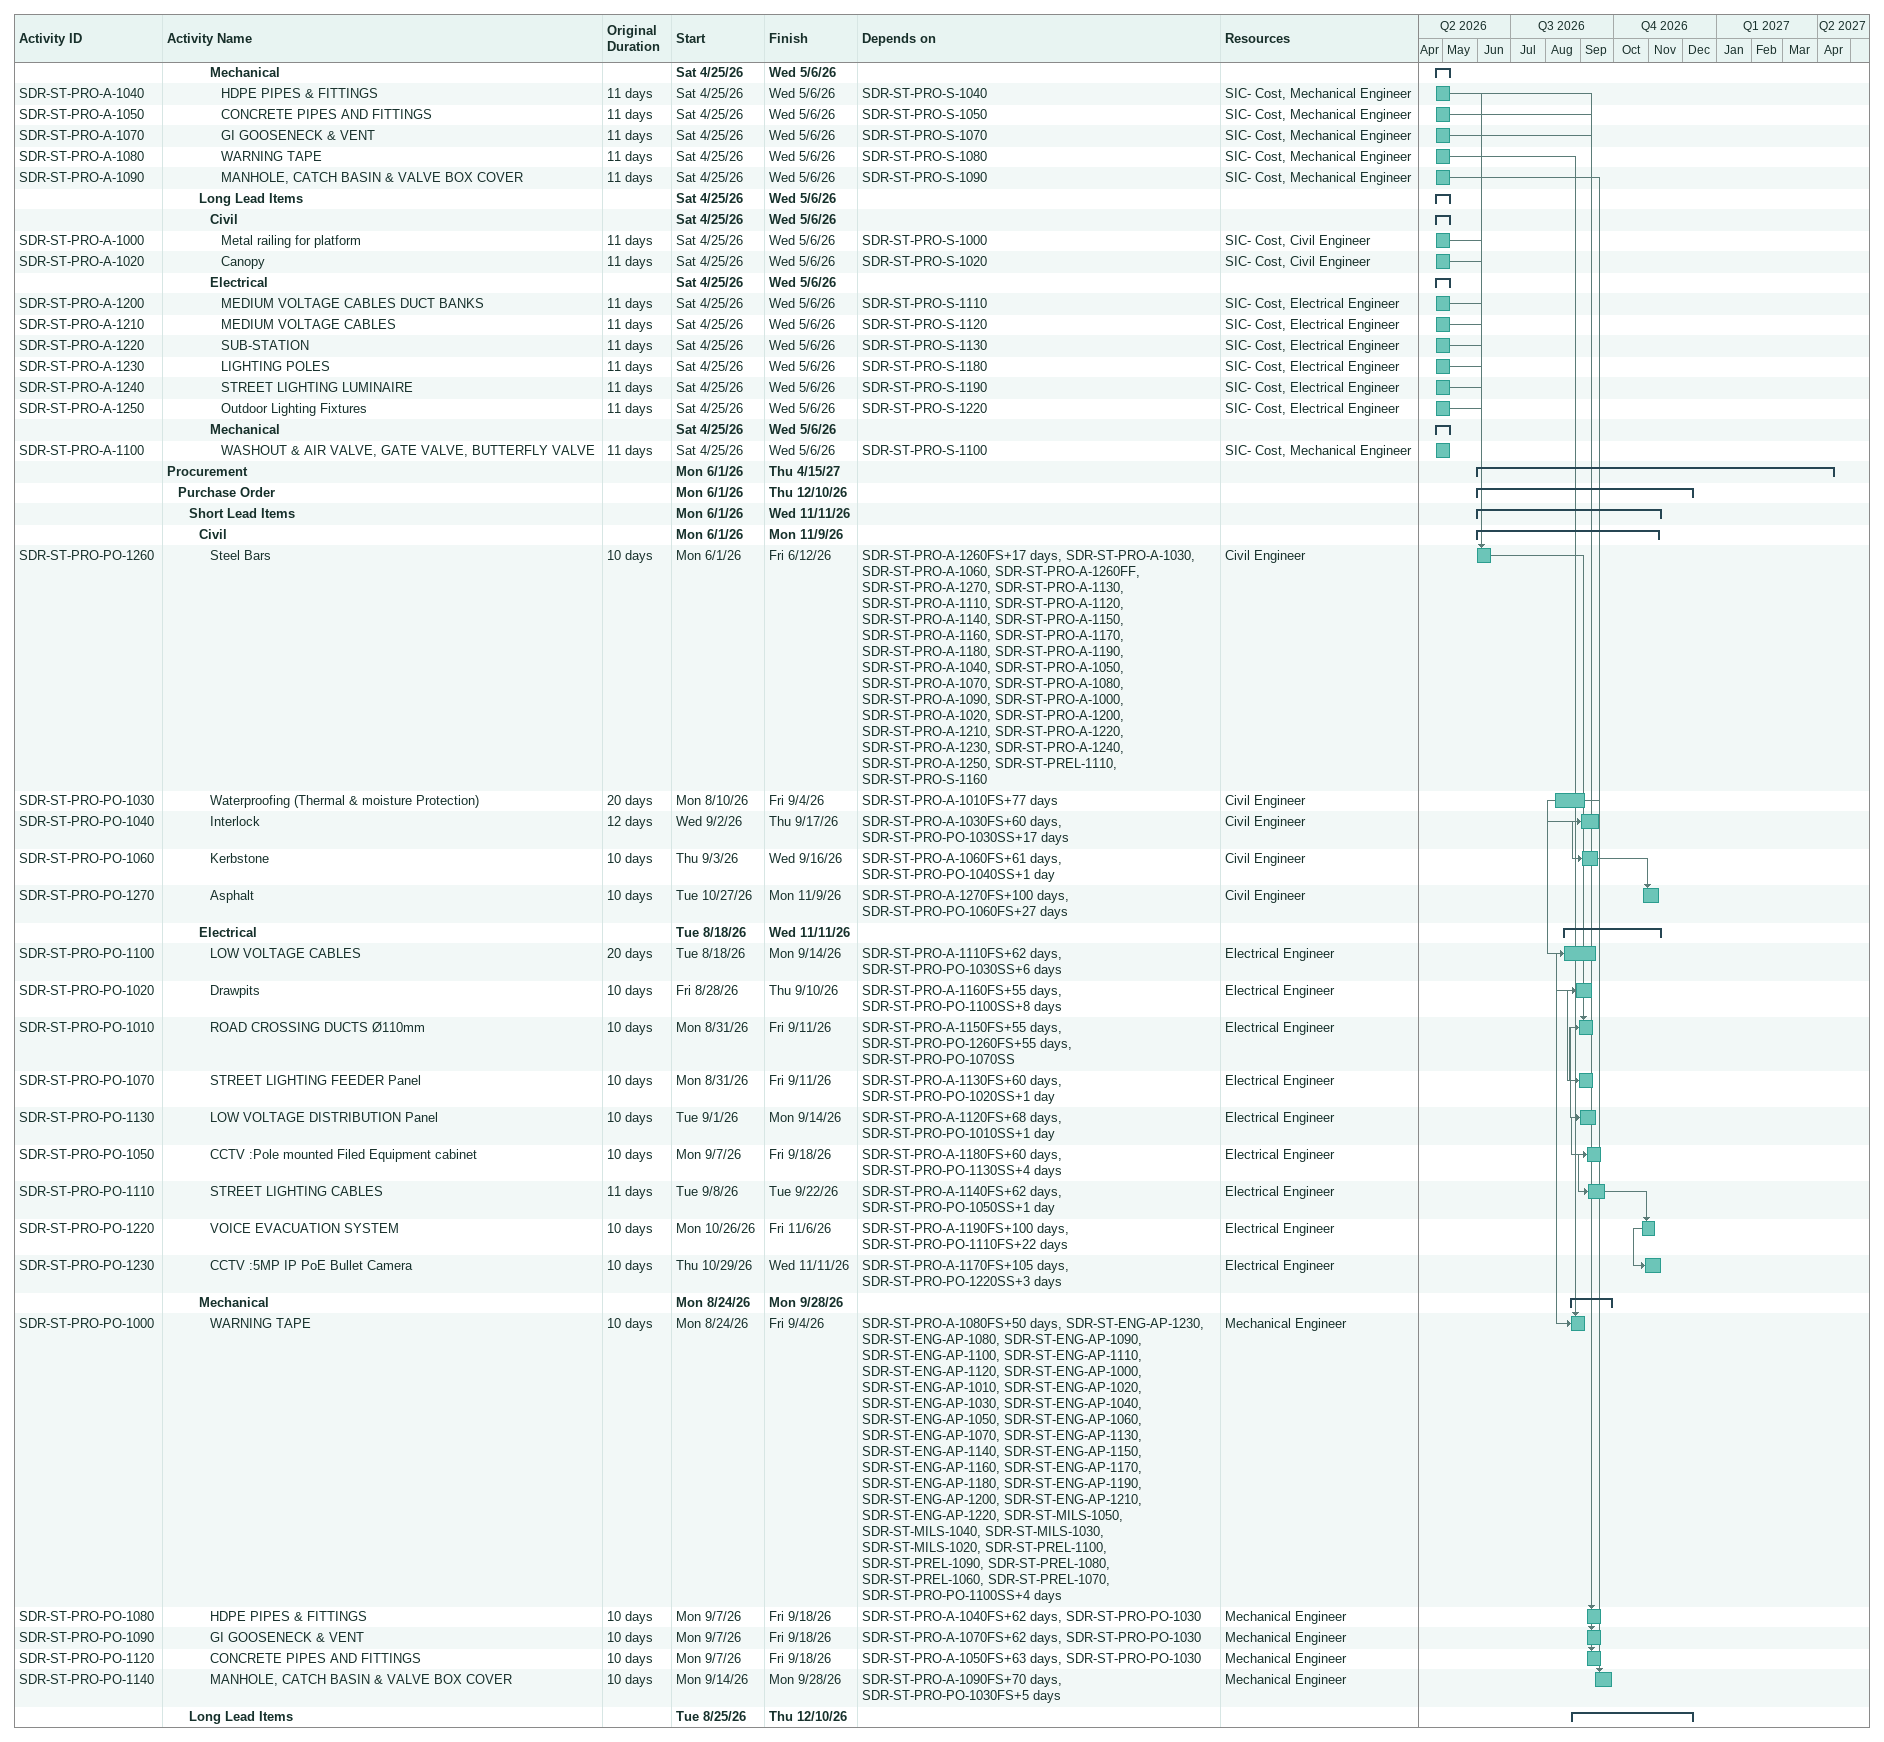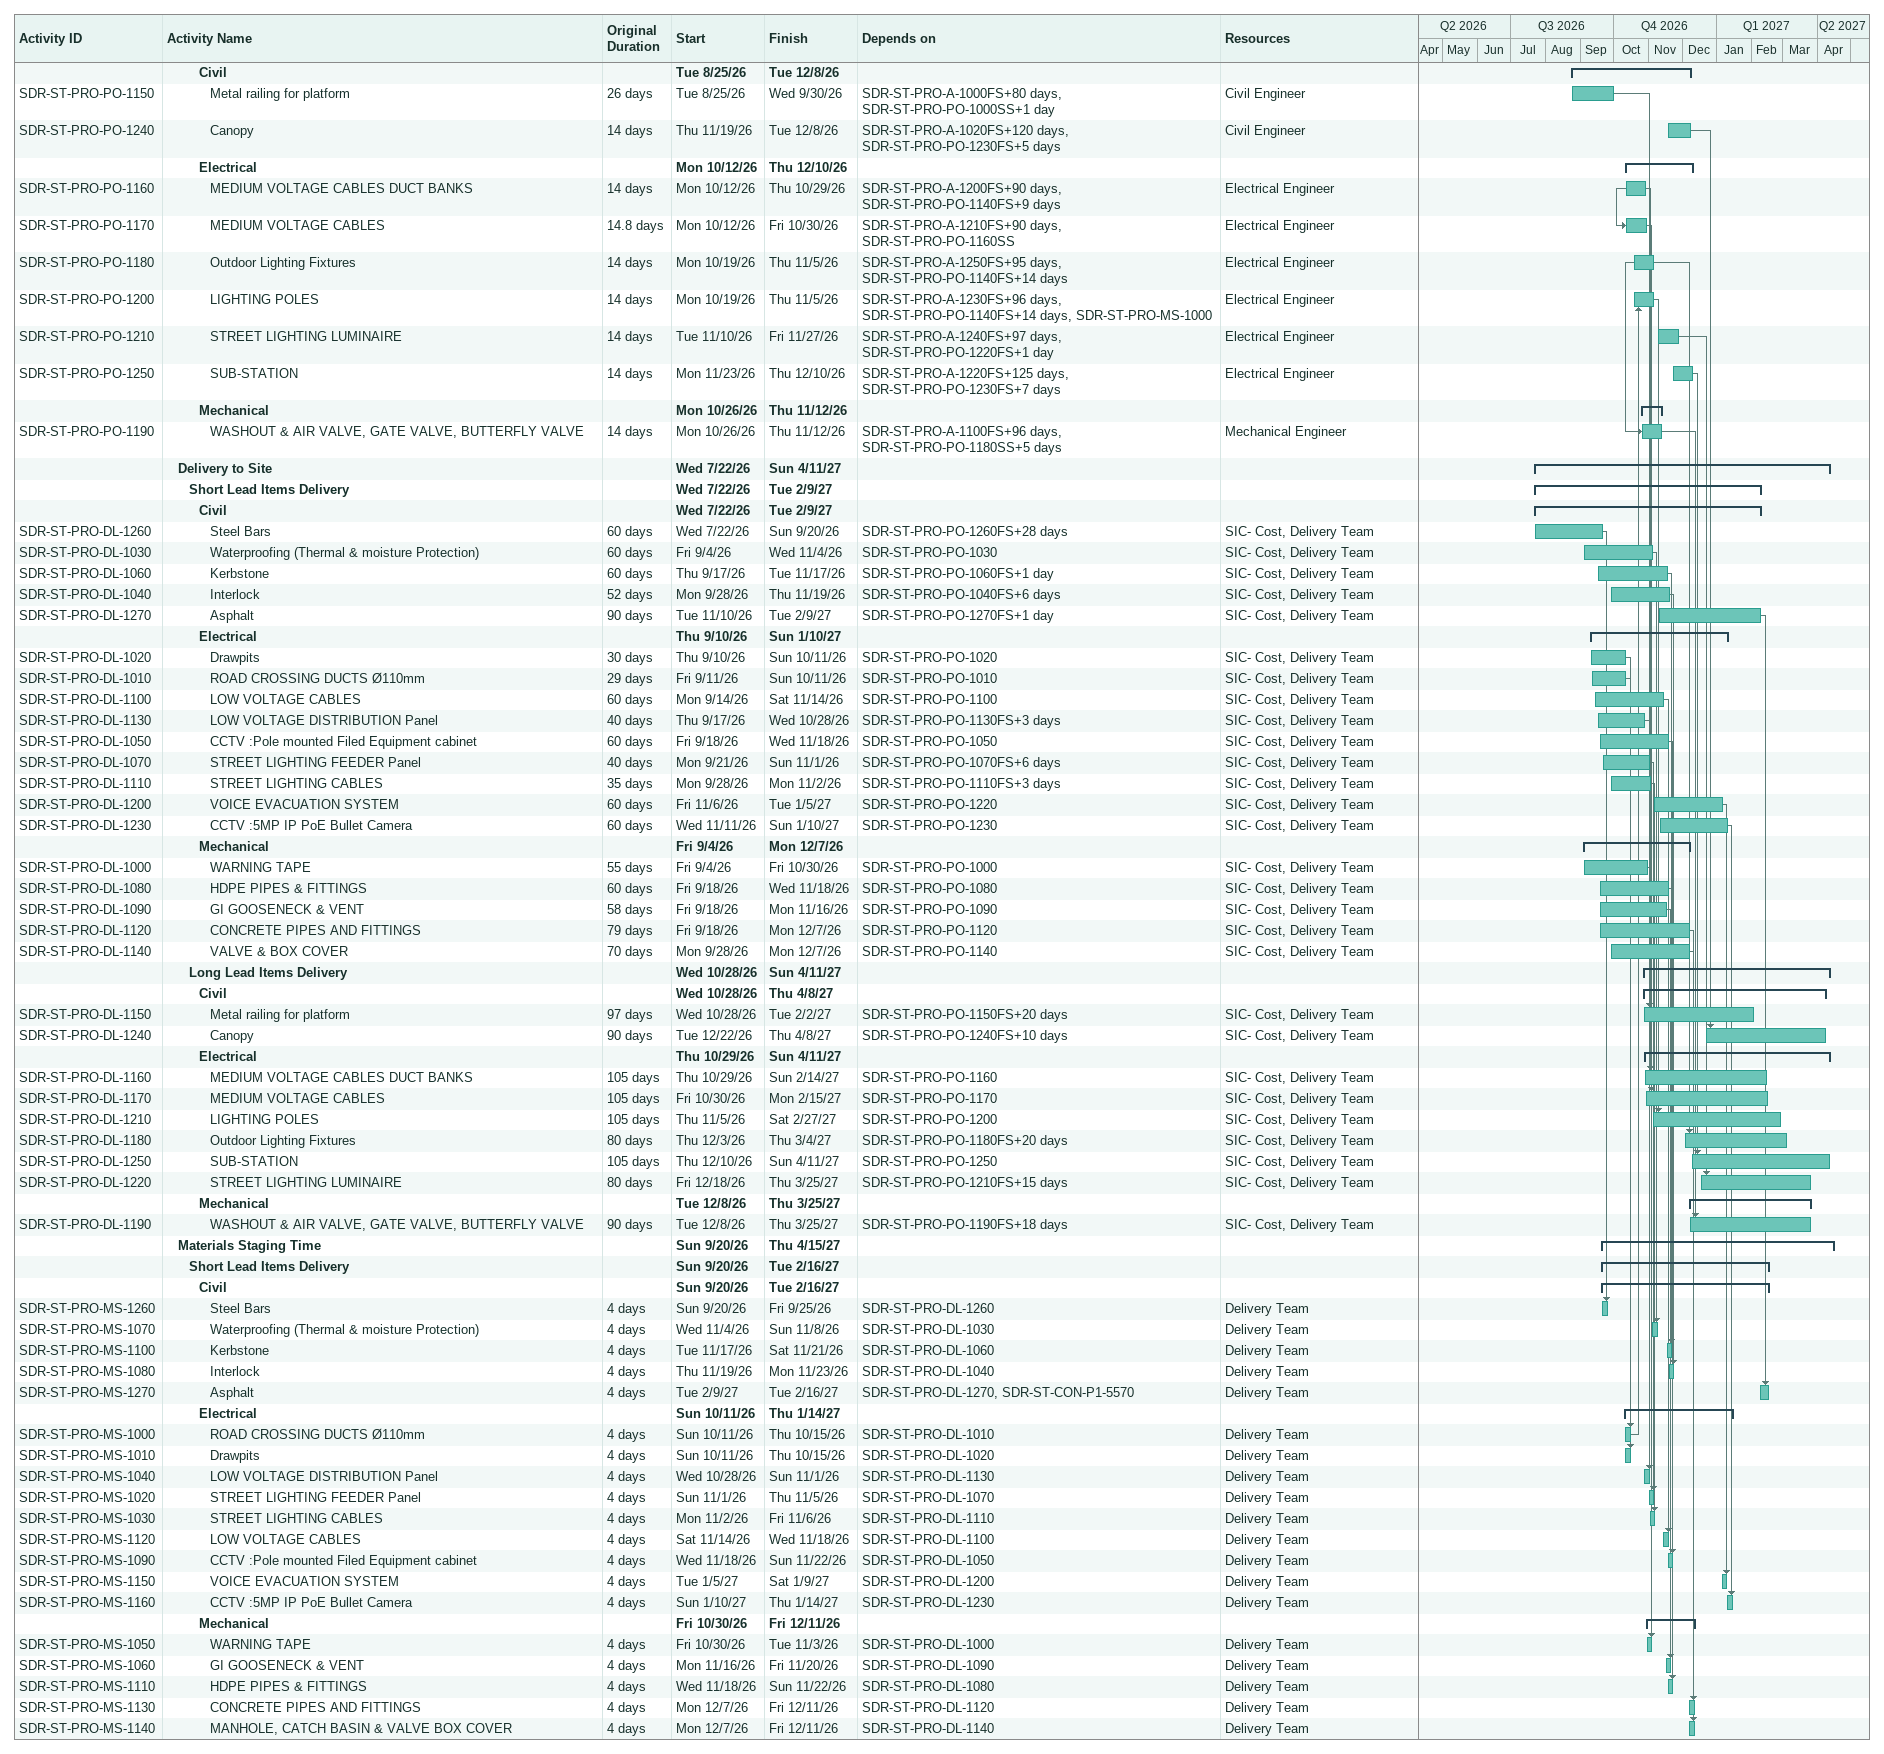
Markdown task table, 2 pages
| ID | Level | Task | Original duration | Start | Finish | Predecessors | Resources |
|---|---|---|---|---|---|---|---|
|  | 5 | **Mechanical** |  | 2026-04-25 | 2026-05-06 |  |  |
| SDR-ST-PRO-A-1040 | 6 | HDPE PIPES & FITTINGS | 11d | 2026-04-25 | 2026-05-06 | SDR-ST-PRO-S-1040 | SIC- Cost, Mechanical Engineer |
| SDR-ST-PRO-A-1050 | 6 | CONCRETE PIPES AND FITTINGS | 11d | 2026-04-25 | 2026-05-06 | SDR-ST-PRO-S-1050 | SIC- Cost, Mechanical Engineer |
| SDR-ST-PRO-A-1070 | 6 | GI GOOSENECK & VENT | 11d | 2026-04-25 | 2026-05-06 | SDR-ST-PRO-S-1070 | SIC- Cost, Mechanical Engineer |
| SDR-ST-PRO-A-1080 | 6 | WARNING TAPE | 11d | 2026-04-25 | 2026-05-06 | SDR-ST-PRO-S-1080 | SIC- Cost, Mechanical Engineer |
| SDR-ST-PRO-A-1090 | 6 | MANHOLE, CATCH BASIN & VALVE BOX COVER | 11d | 2026-04-25 | 2026-05-06 | SDR-ST-PRO-S-1090 | SIC- Cost, Mechanical Engineer |
|  | 4 | **Long Lead Items** |  | 2026-04-25 | 2026-05-06 |  |  |
|  | 5 | **Civil** |  | 2026-04-25 | 2026-05-06 |  |  |
| SDR-ST-PRO-A-1000 | 6 | Metal railing for platform | 11d | 2026-04-25 | 2026-05-06 | SDR-ST-PRO-S-1000 | SIC- Cost, Civil Engineer |
| SDR-ST-PRO-A-1020 | 6 | Canopy | 11d | 2026-04-25 | 2026-05-06 | SDR-ST-PRO-S-1020 | SIC- Cost, Civil Engineer |
|  | 5 | **Electrical** |  | 2026-04-25 | 2026-05-06 |  |  |
| SDR-ST-PRO-A-1200 | 6 | MEDIUM VOLTAGE CABLES DUCT BANKS | 11d | 2026-04-25 | 2026-05-06 | SDR-ST-PRO-S-1110 | SIC- Cost, Electrical Engineer |
| SDR-ST-PRO-A-1210 | 6 | MEDIUM VOLTAGE CABLES | 11d | 2026-04-25 | 2026-05-06 | SDR-ST-PRO-S-1120 | SIC- Cost, Electrical Engineer |
| SDR-ST-PRO-A-1220 | 6 | SUB-STATION | 11d | 2026-04-25 | 2026-05-06 | SDR-ST-PRO-S-1130 | SIC- Cost, Electrical Engineer |
| SDR-ST-PRO-A-1230 | 6 | LIGHTING POLES | 11d | 2026-04-25 | 2026-05-06 | SDR-ST-PRO-S-1180 | SIC- Cost, Electrical Engineer |
| SDR-ST-PRO-A-1240 | 6 | STREET LIGHTING LUMINAIRE | 11d | 2026-04-25 | 2026-05-06 | SDR-ST-PRO-S-1190 | SIC- Cost, Electrical Engineer |
| SDR-ST-PRO-A-1250 | 6 | Outdoor Lighting Fixtures | 11d | 2026-04-25 | 2026-05-06 | SDR-ST-PRO-S-1220 | SIC- Cost, Electrical Engineer |
|  | 5 | **Mechanical** |  | 2026-04-25 | 2026-05-06 |  |  |
| SDR-ST-PRO-A-1100 | 6 | WASHOUT & AIR VALVE, GATE VALVE, BUTTERFLY VALVE | 11d | 2026-04-25 | 2026-05-06 | SDR-ST-PRO-S-1100 | SIC- Cost, Mechanical Engineer |
|  | 1 | **Procurement** |  | 2026-06-01 | 2027-04-15 |  |  |
|  | 2 | **Purchase Order** |  | 2026-06-01 | 2026-12-10 |  |  |
|  | 3 | **Short Lead Items** |  | 2026-06-01 | 2026-11-11 |  |  |
|  | 4 | **Civil** |  | 2026-06-01 | 2026-11-09 |  |  |
| SDR-ST-PRO-PO-1260 | 5 | Steel Bars | 10d | 2026-06-01 | 2026-06-12 | SDR-ST-PRO-A-1260FS+17d, SDR-ST-PRO-A-1030, SDR-ST-PRO-A-1060, SDR-ST-PRO-A-1260FF, SDR-ST-PRO-A-1270, SDR-ST-PRO-A-1130, SDR-ST-PRO-A-1110, SDR-ST-PRO-A-1120, SDR-ST-PRO-A-1140, SDR-ST-PRO-A-1150, SDR-ST-PRO-A-1160, SDR-ST-PRO-A-1170, SDR-ST-PRO-A-1180, SDR-ST-PRO-A-1190, SDR-ST-PRO-A-1040, SDR-ST-PRO-A-1050, SDR-ST-PRO-A-1070, SDR-ST-PRO-A-1080, SDR-ST-PRO-A-1090, SDR-ST-PRO-A-1000, SDR-ST-PRO-A-1020, SDR-ST-PRO-A-1200, SDR-ST-PRO-A-1210, SDR-ST-PRO-A-1220, SDR-ST-PRO-A-1230, SDR-ST-PRO-A-1240, SDR-ST-PRO-A-1250, SDR-ST-PREL-1110, SDR-ST-PRO-S-1160 | Civil Engineer |
| SDR-ST-PRO-PO-1030 | 5 | Waterproofing (Thermal & moisture Protection) | 20d | 2026-08-10 | 2026-09-04 | SDR-ST-PRO-A-1010FS+77d | Civil Engineer |
| SDR-ST-PRO-PO-1040 | 5 | Interlock | 12d | 2026-09-02 | 2026-09-17 | SDR-ST-PRO-A-1030FS+60d, SDR-ST-PRO-PO-1030SS+17d | Civil Engineer |
| SDR-ST-PRO-PO-1060 | 5 | Kerbstone | 10d | 2026-09-03 | 2026-09-16 | SDR-ST-PRO-A-1060FS+61d, SDR-ST-PRO-PO-1040SS+1d | Civil Engineer |
| SDR-ST-PRO-PO-1270 | 5 | Asphalt | 10d | 2026-10-27 | 2026-11-09 | SDR-ST-PRO-A-1270FS+100d, SDR-ST-PRO-PO-1060FS+27d | Civil Engineer |
|  | 4 | **Electrical** |  | 2026-08-18 | 2026-11-11 |  |  |
| SDR-ST-PRO-PO-1100 | 5 | LOW VOLTAGE CABLES | 20d | 2026-08-18 | 2026-09-14 | SDR-ST-PRO-A-1110FS+62d, SDR-ST-PRO-PO-1030SS+6d | Electrical Engineer |
| SDR-ST-PRO-PO-1020 | 5 | Drawpits | 10d | 2026-08-28 | 2026-09-10 | SDR-ST-PRO-A-1160FS+55d, SDR-ST-PRO-PO-1100SS+8d | Electrical Engineer |
| SDR-ST-PRO-PO-1010 | 5 | ROAD CROSSING DUCTS Ø110mm | 10d | 2026-08-31 | 2026-09-11 | SDR-ST-PRO-A-1150FS+55d, SDR-ST-PRO-PO-1260FS+55d, SDR-ST-PRO-PO-1070SS | Electrical Engineer |
| SDR-ST-PRO-PO-1070 | 5 | STREET LIGHTING FEEDER Panel | 10d | 2026-08-31 | 2026-09-11 | SDR-ST-PRO-A-1130FS+60d, SDR-ST-PRO-PO-1020SS+1d | Electrical Engineer |
| SDR-ST-PRO-PO-1130 | 5 | LOW VOLTAGE DISTRIBUTION Panel | 10d | 2026-09-01 | 2026-09-14 | SDR-ST-PRO-A-1120FS+68d, SDR-ST-PRO-PO-1010SS+1d | Electrical Engineer |
| SDR-ST-PRO-PO-1050 | 5 | CCTV :Pole mounted Filed Equipment cabinet | 10d | 2026-09-07 | 2026-09-18 | SDR-ST-PRO-A-1180FS+60d, SDR-ST-PRO-PO-1130SS+4d | Electrical Engineer |
| SDR-ST-PRO-PO-1110 | 5 | STREET LIGHTING CABLES | 11d | 2026-09-08 | 2026-09-22 | SDR-ST-PRO-A-1140FS+62d, SDR-ST-PRO-PO-1050SS+1d | Electrical Engineer |
| SDR-ST-PRO-PO-1220 | 5 | VOICE EVACUATION SYSTEM | 10d | 2026-10-26 | 2026-11-06 | SDR-ST-PRO-A-1190FS+100d, SDR-ST-PRO-PO-1110FS+22d | Electrical Engineer |
| SDR-ST-PRO-PO-1230 | 5 | CCTV :5MP IP PoE Bullet Camera | 10d | 2026-10-29 | 2026-11-11 | SDR-ST-PRO-A-1170FS+105d, SDR-ST-PRO-PO-1220SS+3d | Electrical Engineer |
|  | 4 | **Mechanical** |  | 2026-08-24 | 2026-09-28 |  |  |
| SDR-ST-PRO-PO-1000 | 5 | WARNING TAPE | 10d | 2026-08-24 | 2026-09-04 | SDR-ST-PRO-A-1080FS+50d, SDR-ST-ENG-AP-1230, SDR-ST-ENG-AP-1080, SDR-ST-ENG-AP-1090, SDR-ST-ENG-AP-1100, SDR-ST-ENG-AP-1110, SDR-ST-ENG-AP-1120, SDR-ST-ENG-AP-1000, SDR-ST-ENG-AP-1010, SDR-ST-ENG-AP-1020, SDR-ST-ENG-AP-1030, SDR-ST-ENG-AP-1040, SDR-ST-ENG-AP-1050, SDR-ST-ENG-AP-1060, SDR-ST-ENG-AP-1070, SDR-ST-ENG-AP-1130, SDR-ST-ENG-AP-1140, SDR-ST-ENG-AP-1150, SDR-ST-ENG-AP-1160, SDR-ST-ENG-AP-1170, SDR-ST-ENG-AP-1180, SDR-ST-ENG-AP-1190, SDR-ST-ENG-AP-1200, SDR-ST-ENG-AP-1210, SDR-ST-ENG-AP-1220, SDR-ST-MILS-1050, SDR-ST-MILS-1040, SDR-ST-MILS-1030, SDR-ST-MILS-1020, SDR-ST-PREL-1100, SDR-ST-PREL-1090, SDR-ST-PREL-1080, SDR-ST-PREL-1060, SDR-ST-PREL-1070, SDR-ST-PRO-PO-1100SS+4d | Mechanical Engineer |
| SDR-ST-PRO-PO-1080 | 5 | HDPE PIPES & FITTINGS | 10d | 2026-09-07 | 2026-09-18 | SDR-ST-PRO-A-1040FS+62d, SDR-ST-PRO-PO-1030 | Mechanical Engineer |
| SDR-ST-PRO-PO-1090 | 5 | GI GOOSENECK & VENT | 10d | 2026-09-07 | 2026-09-18 | SDR-ST-PRO-A-1070FS+62d, SDR-ST-PRO-PO-1030 | Mechanical Engineer |
| SDR-ST-PRO-PO-1120 | 5 | CONCRETE PIPES AND FITTINGS | 10d | 2026-09-07 | 2026-09-18 | SDR-ST-PRO-A-1050FS+63d, SDR-ST-PRO-PO-1030 | Mechanical Engineer |
| SDR-ST-PRO-PO-1140 | 5 | MANHOLE, CATCH BASIN & VALVE BOX COVER | 10d | 2026-09-14 | 2026-09-28 | SDR-ST-PRO-A-1090FS+70d, SDR-ST-PRO-PO-1030FS+5d | Mechanical Engineer |
|  | 3 | **Long Lead Items** |  | 2026-08-25 | 2026-12-10 |  |  |
|  | 4 | **Civil** |  | 2026-08-25 | 2026-12-08 |  |  |
| SDR-ST-PRO-PO-1150 | 5 | Metal railing for platform | 26d | 2026-08-25 | 2026-09-30 | SDR-ST-PRO-A-1000FS+80d, SDR-ST-PRO-PO-1000SS+1d | Civil Engineer |
| SDR-ST-PRO-PO-1240 | 5 | Canopy | 14d | 2026-11-19 | 2026-12-08 | SDR-ST-PRO-A-1020FS+120d, SDR-ST-PRO-PO-1230FS+5d | Civil Engineer |
|  | 4 | **Electrical** |  | 2026-10-12 | 2026-12-10 |  |  |
| SDR-ST-PRO-PO-1160 | 5 | MEDIUM VOLTAGE CABLES DUCT BANKS | 14d | 2026-10-12 | 2026-10-29 | SDR-ST-PRO-A-1200FS+90d, SDR-ST-PRO-PO-1140FS+9d | Electrical Engineer |
| SDR-ST-PRO-PO-1170 | 5 | MEDIUM VOLTAGE CABLES | 14.8d | 2026-10-12 | 2026-10-30 | SDR-ST-PRO-A-1210FS+90d, SDR-ST-PRO-PO-1160SS | Electrical Engineer |
| SDR-ST-PRO-PO-1180 | 5 | Outdoor Lighting Fixtures | 14d | 2026-10-19 | 2026-11-05 | SDR-ST-PRO-A-1250FS+95d, SDR-ST-PRO-PO-1140FS+14d | Electrical Engineer |
| SDR-ST-PRO-PO-1200 | 5 | LIGHTING POLES | 14d | 2026-10-19 | 2026-11-05 | SDR-ST-PRO-A-1230FS+96d, SDR-ST-PRO-PO-1140FS+14d, SDR-ST-PRO-MS-1000 | Electrical Engineer |
| SDR-ST-PRO-PO-1210 | 5 | STREET LIGHTING LUMINAIRE | 14d | 2026-11-10 | 2026-11-27 | SDR-ST-PRO-A-1240FS+97d, SDR-ST-PRO-PO-1220FS+1d | Electrical Engineer |
| SDR-ST-PRO-PO-1250 | 5 | SUB-STATION | 14d | 2026-11-23 | 2026-12-10 | SDR-ST-PRO-A-1220FS+125d, SDR-ST-PRO-PO-1230FS+7d | Electrical Engineer |
|  | 4 | **Mechanical** |  | 2026-10-26 | 2026-11-12 |  |  |
| SDR-ST-PRO-PO-1190 | 5 | WASHOUT & AIR VALVE, GATE VALVE, BUTTERFLY VALVE | 14d | 2026-10-26 | 2026-11-12 | SDR-ST-PRO-A-1100FS+96d, SDR-ST-PRO-PO-1180SS+5d | Mechanical Engineer |
|  | 2 | **Delivery to Site** |  | 2026-07-22 | 2027-04-11 |  |  |
|  | 3 | **Short Lead Items Delivery** |  | 2026-07-22 | 2027-02-09 |  |  |
|  | 4 | **Civil** |  | 2026-07-22 | 2027-02-09 |  |  |
| SDR-ST-PRO-DL-1260 | 5 | Steel Bars | 60d | 2026-07-22 | 2026-09-20 | SDR-ST-PRO-PO-1260FS+28d | SIC- Cost, Delivery Team |
| SDR-ST-PRO-DL-1030 | 5 | Waterproofing (Thermal & moisture Protection) | 60d | 2026-09-04 | 2026-11-04 | SDR-ST-PRO-PO-1030 | SIC- Cost, Delivery Team |
| SDR-ST-PRO-DL-1060 | 5 | Kerbstone | 60d | 2026-09-17 | 2026-11-17 | SDR-ST-PRO-PO-1060FS+1d | SIC- Cost, Delivery Team |
| SDR-ST-PRO-DL-1040 | 5 | Interlock | 52d | 2026-09-28 | 2026-11-19 | SDR-ST-PRO-PO-1040FS+6d | SIC- Cost, Delivery Team |
| SDR-ST-PRO-DL-1270 | 5 | Asphalt | 90d | 2026-11-10 | 2027-02-09 | SDR-ST-PRO-PO-1270FS+1d | SIC- Cost, Delivery Team |
|  | 4 | **Electrical** |  | 2026-09-10 | 2027-01-10 |  |  |
| SDR-ST-PRO-DL-1020 | 5 | Drawpits | 30d | 2026-09-10 | 2026-10-11 | SDR-ST-PRO-PO-1020 | SIC- Cost, Delivery Team |
| SDR-ST-PRO-DL-1010 | 5 | ROAD CROSSING DUCTS Ø110mm | 29d | 2026-09-11 | 2026-10-11 | SDR-ST-PRO-PO-1010 | SIC- Cost, Delivery Team |
| SDR-ST-PRO-DL-1100 | 5 | LOW VOLTAGE CABLES | 60d | 2026-09-14 | 2026-11-14 | SDR-ST-PRO-PO-1100 | SIC- Cost, Delivery Team |
| SDR-ST-PRO-DL-1130 | 5 | LOW VOLTAGE DISTRIBUTION Panel | 40d | 2026-09-17 | 2026-10-28 | SDR-ST-PRO-PO-1130FS+3d | SIC- Cost, Delivery Team |
| SDR-ST-PRO-DL-1050 | 5 | CCTV :Pole mounted Filed Equipment cabinet | 60d | 2026-09-18 | 2026-11-18 | SDR-ST-PRO-PO-1050 | SIC- Cost, Delivery Team |
| SDR-ST-PRO-DL-1070 | 5 | STREET LIGHTING FEEDER Panel | 40d | 2026-09-21 | 2026-11-01 | SDR-ST-PRO-PO-1070FS+6d | SIC- Cost, Delivery Team |
| SDR-ST-PRO-DL-1110 | 5 | STREET LIGHTING CABLES | 35d | 2026-09-28 | 2026-11-02 | SDR-ST-PRO-PO-1110FS+3d | SIC- Cost, Delivery Team |
| SDR-ST-PRO-DL-1200 | 5 | VOICE EVACUATION SYSTEM | 60d | 2026-11-06 | 2027-01-05 | SDR-ST-PRO-PO-1220 | SIC- Cost, Delivery Team |
| SDR-ST-PRO-DL-1230 | 5 | CCTV :5MP IP PoE Bullet Camera | 60d | 2026-11-11 | 2027-01-10 | SDR-ST-PRO-PO-1230 | SIC- Cost, Delivery Team |
|  | 4 | **Mechanical** |  | 2026-09-04 | 2026-12-07 |  |  |
| SDR-ST-PRO-DL-1000 | 5 | WARNING TAPE | 55d | 2026-09-04 | 2026-10-30 | SDR-ST-PRO-PO-1000 | SIC- Cost, Delivery Team |
| SDR-ST-PRO-DL-1080 | 5 | HDPE PIPES & FITTINGS | 60d | 2026-09-18 | 2026-11-18 | SDR-ST-PRO-PO-1080 | SIC- Cost, Delivery Team |
| SDR-ST-PRO-DL-1090 | 5 | GI GOOSENECK & VENT | 58d | 2026-09-18 | 2026-11-16 | SDR-ST-PRO-PO-1090 | SIC- Cost, Delivery Team |
| SDR-ST-PRO-DL-1120 | 5 | CONCRETE PIPES AND FITTINGS | 79d | 2026-09-18 | 2026-12-07 | SDR-ST-PRO-PO-1120 | SIC- Cost, Delivery Team |
| SDR-ST-PRO-DL-1140 | 5 | VALVE & BOX COVER | 70d | 2026-09-28 | 2026-12-07 | SDR-ST-PRO-PO-1140 | SIC- Cost, Delivery Team |
|  | 3 | **Long Lead Items Delivery** |  | 2026-10-28 | 2027-04-11 |  |  |
|  | 4 | **Civil** |  | 2026-10-28 | 2027-04-08 |  |  |
| SDR-ST-PRO-DL-1150 | 5 | Metal railing for platform | 97d | 2026-10-28 | 2027-02-02 | SDR-ST-PRO-PO-1150FS+20d | SIC- Cost, Delivery Team |
| SDR-ST-PRO-DL-1240 | 5 | Canopy | 90d | 2026-12-22 | 2027-04-08 | SDR-ST-PRO-PO-1240FS+10d | SIC- Cost, Delivery Team |
|  | 4 | **Electrical** |  | 2026-10-29 | 2027-04-11 |  |  |
| SDR-ST-PRO-DL-1160 | 5 | MEDIUM VOLTAGE CABLES DUCT BANKS | 105d | 2026-10-29 | 2027-02-14 | SDR-ST-PRO-PO-1160 | SIC- Cost, Delivery Team |
| SDR-ST-PRO-DL-1170 | 5 | MEDIUM VOLTAGE CABLES | 105d | 2026-10-30 | 2027-02-15 | SDR-ST-PRO-PO-1170 | SIC- Cost, Delivery Team |
| SDR-ST-PRO-DL-1210 | 5 | LIGHTING POLES | 105d | 2026-11-05 | 2027-02-27 | SDR-ST-PRO-PO-1200 | SIC- Cost, Delivery Team |
| SDR-ST-PRO-DL-1180 | 5 | Outdoor Lighting Fixtures | 80d | 2026-12-03 | 2027-03-04 | SDR-ST-PRO-PO-1180FS+20d | SIC- Cost, Delivery Team |
| SDR-ST-PRO-DL-1250 | 5 | SUB-STATION | 105d | 2026-12-10 | 2027-04-11 | SDR-ST-PRO-PO-1250 | SIC- Cost, Delivery Team |
| SDR-ST-PRO-DL-1220 | 5 | STREET LIGHTING LUMINAIRE | 80d | 2026-12-18 | 2027-03-25 | SDR-ST-PRO-PO-1210FS+15d | SIC- Cost, Delivery Team |
|  | 4 | **Mechanical** |  | 2026-12-08 | 2027-03-25 |  |  |
| SDR-ST-PRO-DL-1190 | 5 | WASHOUT & AIR VALVE, GATE VALVE, BUTTERFLY VALVE | 90d | 2026-12-08 | 2027-03-25 | SDR-ST-PRO-PO-1190FS+18d | SIC- Cost, Delivery Team |
|  | 2 | **Materials Staging Time** |  | 2026-09-20 | 2027-04-15 |  |  |
|  | 3 | **Short Lead Items Delivery** |  | 2026-09-20 | 2027-02-16 |  |  |
|  | 4 | **Civil** |  | 2026-09-20 | 2027-02-16 |  |  |
| SDR-ST-PRO-MS-1260 | 5 | Steel Bars | 4d | 2026-09-20 | 2026-09-25 | SDR-ST-PRO-DL-1260 | Delivery Team |
| SDR-ST-PRO-MS-1070 | 5 | Waterproofing (Thermal & moisture Protection) | 4d | 2026-11-04 | 2026-11-08 | SDR-ST-PRO-DL-1030 | Delivery Team |
| SDR-ST-PRO-MS-1100 | 5 | Kerbstone | 4d | 2026-11-17 | 2026-11-21 | SDR-ST-PRO-DL-1060 | Delivery Team |
| SDR-ST-PRO-MS-1080 | 5 | Interlock | 4d | 2026-11-19 | 2026-11-23 | SDR-ST-PRO-DL-1040 | Delivery Team |
| SDR-ST-PRO-MS-1270 | 5 | Asphalt | 4d | 2027-02-09 | 2027-02-16 | SDR-ST-PRO-DL-1270, SDR-ST-CON-P1-5570 | Delivery Team |
|  | 4 | **Electrical** |  | 2026-10-11 | 2027-01-14 |  |  |
| SDR-ST-PRO-MS-1000 | 5 | ROAD CROSSING DUCTS Ø110mm | 4d | 2026-10-11 | 2026-10-15 | SDR-ST-PRO-DL-1010 | Delivery Team |
| SDR-ST-PRO-MS-1010 | 5 | Drawpits | 4d | 2026-10-11 | 2026-10-15 | SDR-ST-PRO-DL-1020 | Delivery Team |
| SDR-ST-PRO-MS-1040 | 5 | LOW VOLTAGE DISTRIBUTION Panel | 4d | 2026-10-28 | 2026-11-01 | SDR-ST-PRO-DL-1130 | Delivery Team |
| SDR-ST-PRO-MS-1020 | 5 | STREET LIGHTING FEEDER Panel | 4d | 2026-11-01 | 2026-11-05 | SDR-ST-PRO-DL-1070 | Delivery Team |
| SDR-ST-PRO-MS-1030 | 5 | STREET LIGHTING CABLES | 4d | 2026-11-02 | 2026-11-06 | SDR-ST-PRO-DL-1110 | Delivery Team |
| SDR-ST-PRO-MS-1120 | 5 | LOW VOLTAGE CABLES | 4d | 2026-11-14 | 2026-11-18 | SDR-ST-PRO-DL-1100 | Delivery Team |
| SDR-ST-PRO-MS-1090 | 5 | CCTV :Pole mounted Filed Equipment cabinet | 4d | 2026-11-18 | 2026-11-22 | SDR-ST-PRO-DL-1050 | Delivery Team |
| SDR-ST-PRO-MS-1150 | 5 | VOICE EVACUATION SYSTEM | 4d | 2027-01-05 | 2027-01-09 | SDR-ST-PRO-DL-1200 | Delivery Team |
| SDR-ST-PRO-MS-1160 | 5 | CCTV :5MP IP PoE Bullet Camera | 4d | 2027-01-10 | 2027-01-14 | SDR-ST-PRO-DL-1230 | Delivery Team |
|  | 4 | **Mechanical** |  | 2026-10-30 | 2026-12-11 |  |  |
| SDR-ST-PRO-MS-1050 | 5 | WARNING TAPE | 4d | 2026-10-30 | 2026-11-03 | SDR-ST-PRO-DL-1000 | Delivery Team |
| SDR-ST-PRO-MS-1060 | 5 | GI GOOSENECK & VENT | 4d | 2026-11-16 | 2026-11-20 | SDR-ST-PRO-DL-1090 | Delivery Team |
| SDR-ST-PRO-MS-1110 | 5 | HDPE PIPES & FITTINGS | 4d | 2026-11-18 | 2026-11-22 | SDR-ST-PRO-DL-1080 | Delivery Team |
| SDR-ST-PRO-MS-1130 | 5 | CONCRETE PIPES AND FITTINGS | 4d | 2026-12-07 | 2026-12-11 | SDR-ST-PRO-DL-1120 | Delivery Team |
| SDR-ST-PRO-MS-1140 | 5 | MANHOLE, CATCH BASIN & VALVE BOX COVER | 4d | 2026-12-07 | 2026-12-11 | SDR-ST-PRO-DL-1140 | Delivery Team |
